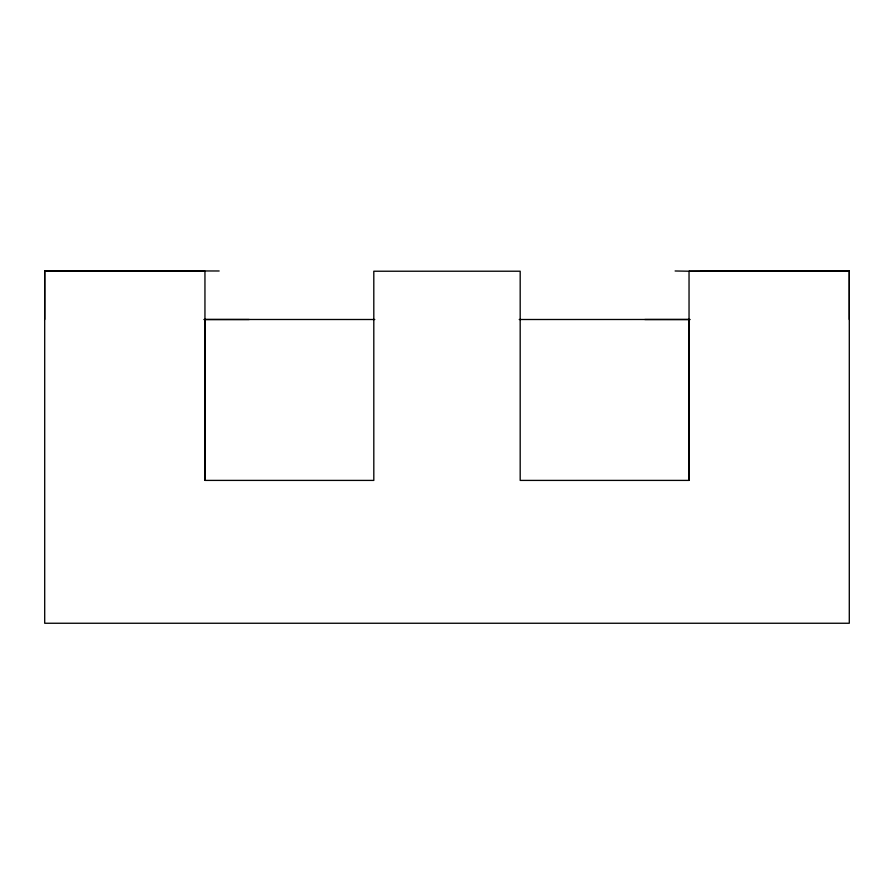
<?xml version="1.0" encoding="UTF-8"?>
<svg xmlns="http://www.w3.org/2000/svg" width="894" height="894" viewBox="0 0 894 894"><rect width="100%" height="100%" fill="white"/><g stroke="black" fill="none" stroke-linecap="round" stroke-linejoin="round"><path stroke-width="1.34" d="M44.7 319.46L44.711 270.826L91.87 271.329M675.115 270.983L689.039 271.217L689.039 480.402L520.185 480.413L520.185 271.217L373.804 271.228L373.815 480.413L204.95 480.402L204.95 319.482L374.787 319.504M768.84 271.217L689.05 271.228L849.3 270.748L849.289 623.252L44.7 623.252L44.7 270.748L219.164 270.983M849.3 270.748L701.119 271.195L712.183 271.329M802.13 271.329L849.289 270.826L849.3 319.46M181.817 271.329L192.88 271.195L44.7 270.748M125.16 271.217L204.95 271.228L204.961 480.402M203.866 319.527L249.169 319.516M644.831 319.516L690.134 319.527M519.213 319.504L689.05 319.482L689.05 480.402"/></g></svg>
